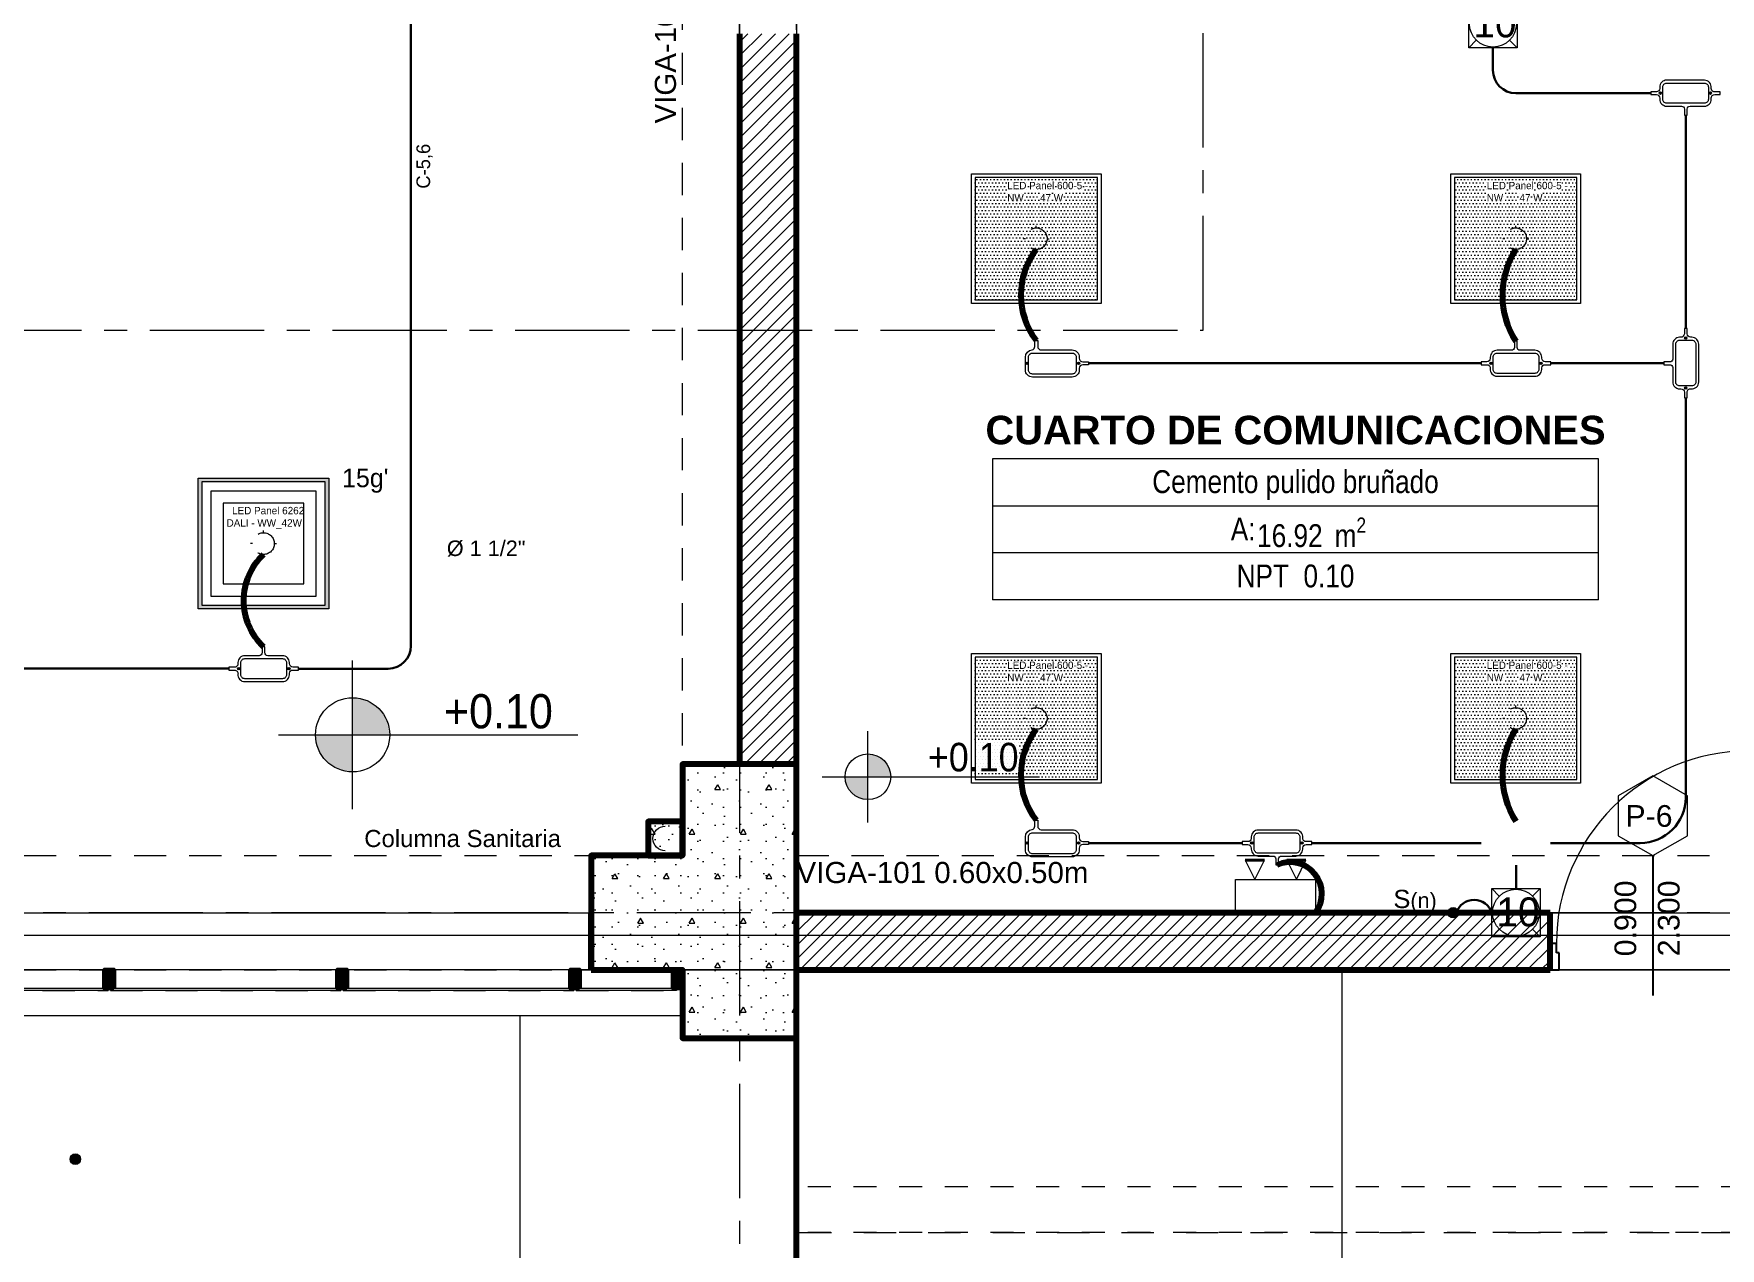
# Model space of a CAD drawing. Header units: inches. Extents: x -38 to 5698, y -33 to 92.
# Drawn here: x 41.23 to 48.62, y 5.98 to 11.3 of the extents above; entities that cross this region are included whole.
import ezdxf
from ezdxf.lldxf.tags import DXFTag

# ---------------------------------------------------------------- set-up
doc = ezdxf.new("R2010")
doc.units = ezdxf.units.IN
doc.header["$MEASUREMENT"] = 0
doc.set_wipeout_variables(frame=1)
doc.header["$PDMODE"] = 1
for name, pattern in [('CONTINUA', [0]), ('DASHED', [0.75, 0.5, -0.25]), ('Hidden Line', [0.195611, 0.141111, -0.0545]), ('HIDDEN2', [0.1875, 0.125, -0.0625]), ('Línea Oculta', [0.195611, 0.141111, -0.0545]), ('Punto & Raya', [0.65, 0.5, -0.075, 0, -0.075]), ('Rayas', [0.282222, 0.141111, -0.141111]), ('super', [0.125, 0.075, -0.05]), ('Wipeout_Contour', [1, 0, -1])]:
    doc.linetypes.add(name, pattern=pattern)
for name, color, linetype, lineweight in [('00 IE CKTO ILUMINACION', 3, 'Continuous', 50), ('00 IE CKTO TOMAS', 111, 'Rayas', 18), ('00_IE_Luminarias', 6, 'Continuous', 30), ('ALUMBRADO_CONDUIT', 30, 'CONDUIT1', 30), ('ALUMBRADO_PVC', 6, 'PVC1', 30), ('Bancas', 1, 'Continuous', 13), ('Cable Alumbrado', 150, 'Continuous', 30), ('CABLEADO EXT.', 3, 'PVCSUBT', 30), ('Luminaria', 9, 'Continuous', 9), ('Luminarias', 5, 'Continuous', 20), ('pulsador', 4, 'Continuous', 40), ('Simb_Alumbrado', 140, 'CONTINUA', 30)]:
    doc.layers.add(name, color=color, linetype=linetype, lineweight=lineweight)
for name, color, linetype in [('02 _ ARQ _ ALB _ Cotas Ejes', 7, 'Continuous'), ('02 _ ARQ _ ALB _ Ejes Generales', 7, 'Continuous'), ('02 _ ARQ _ ZON _ Espacio.3D', 7, 'Continuous'), ('08 _ STR _ EXT _ 06 Columnas', 7, 'Continuous'), ('08 _ STR _ EXT _ 06 Elementos de Fachada', 7, 'Continuous'), ('08 _ STR _ EXT _ 07 Losa Aligerada', 7, 'Continuous'), ('08 _ STR _ EXT _ 08 Placas Inclinadas', 7, 'Continuous'), ('08 _ STR _ EXT _ 09 Vigas', 7, 'Continuous'), ('08 _ STR _ EXT _ 10 Vereda Exterior', 7, 'Continuous'), ('1TEXT', 8, 'Continuous'), ('ESQUEMAS', 7, 'Continuous'), ('Estructura - 04 MURO', 7, 'Continuous'), ('Estructura - Carga', 7, 'Continuous'), ('Marcador - Secciones', 251, 'Continuous'), ('MEP - HVAC', 7, 'Continuous'), ('Notas - Etiquetas', 251, 'Continuous')]:
    doc.layers.add(name, color=color, linetype=linetype)
doc.styles.add('Annotative', font='arial.ttf')
doc.styles.add('Arial', font='arial.ttf')
doc.styles.add('Estilo_Generado_4', font='swisse.ttf')
doc.styles.add('Estilo_Generado_8', font='arialbd.ttf')
doc.styles.add('Estilo_Generado_9', font='ARIALN.TTF')
doc.styles.add('{18b73a54-fa43-428c-adcb-c1c7bbdf2c84}', font='Simplex.shx')
tags = doc.linetypes.add('CONDUIT', pattern='A,1.5,-0.210535,["con",{18b73a54-fa43-428c-adcb-c1c7bbdf2c84},S=0.2,R=0,X=0,Y=-0.065594],-0.702384', length=2.412919).pattern_tags.tags
tags[6] = DXFTag(74, 10)
tags = doc.linetypes.add('CONDUIT1', pattern='A,1,-0.19772,["con",{18b73a54-fa43-428c-adcb-c1c7bbdf2c84},S=0.2,R=0,X=0,Y=-0.065594],-0.593642', length=1.791362).pattern_tags.tags
tags[6] = DXFTag(74, 10)
tags = doc.linetypes.add('PVC1', pattern='A,1,-0.19772,["PVC",{18b73a54-fa43-428c-adcb-c1c7bbdf2c84},S=0.13,R=0,X=0,Y=-0.061851],-0.507647', length=1.705367).pattern_tags.tags
tags[6] = DXFTag(74, 10)
tags = doc.linetypes.add('PVCSUBT', pattern='A,0.6,-0.3,0.6,-0.075691,["PVC",Standard,S=0.2,R=0,X=0,Y=-0.093724],-0.621005', length=2.196696).pattern_tags.tags
tags[10] = DXFTag(74, 10)
doc.dimstyles.new('Estilo_Generado__1', dxfattribs={"dimtxt": 0.125, "dimasz": 0.095, "dimexe": 0.18, "dimexo": 0.3, "dimgap": 0, "dimtad": 0, "dimtih": 1, "dimtoh": 1, "dimzin": 0, "dimdsep": 46, "dimtxsty": 'Estilo_Generado_4', "dimblk": 'ARROWHEAD_6', "dimblk1": 'ARROWHEAD_6', "dimblk2": 'ARROWHEAD_6', "dimcen": 0.09, "dimse1": 1, "dimse2": 1, "dimclrd": 144, "dimclre": 144, "dimclrt": 7, "dimadec": 0, "dimazin": 0, "dimtfac": 1, "dimtdec": 4, "dimtmove": 0, "dimatfit": 3, "dimfxl": 1, "dimtolj": 1, "dimtzin": 0, "dimarcsym": 0})
pattern_1 = [(45, (0, 0), (-0.03005204, 0.03005204), [])]

# ---------------------------------------------------------------- blocks, each defined once
blk = doc.blocks.new('ARROWHEAD_6')
at = {"color": 0, "linetype": 'Continuous', "lineweight": 0}
for p, q in [((0, 0), (-1, 0)), ((-0.5, -0.5), (0.5, 0.5))]:
    blk.add_line(p, q, dxfattribs=at)
blk = doc.blocks.new('*D15')
at = {"layer": '02 _ ARQ _ ALB _ Cotas Ejes', "color": 144, "linetype": 'Continuous', "lineweight": -2, "transparency": 16777216}
for p, q in [((37.415, 2.4306), (40.5886, 2.4306)), ((44.225, 2.4306), (40.976, 2.4306))]:
    blk.add_line(p, q, dxfattribs=at)
at = {"layer": 'Defpoints', "color": 0, "linetype": 'Continuous', "lineweight": 40, "transparency": 16777216}
for p in [(37.32, 7.45), (44.32, 2.7459), (44.32, 2.4306)]:
    blk.add_point(p, dxfattribs=at)
at = {"layer": '02 _ ARQ _ ALB _ Cotas Ejes', "color": 144, "linetype": 'Continuous', "lineweight": -2, "transparency": 16777216, "xscale": 0.095, "yscale": 0.095, "zscale": 0.095, "rotation": 180}
blk.add_blockref('ARROWHEAD_6', (37.32, 2.4306), dxfattribs=at)
at = {"layer": '02 _ ARQ _ ALB _ Cotas Ejes', "color": 144, "linetype": 'Continuous', "lineweight": -2, "transparency": 16777216, "xscale": 0.095, "yscale": 0.095, "zscale": 0.095}
blk.add_blockref('ARROWHEAD_6', (44.32, 2.4306), dxfattribs=at)
at = {"layer": '02 _ ARQ _ ALB _ Cotas Ejes', "color": 7, "linetype": 'Continuous', "lineweight": 13, "transparency": 16777216, "insert": (40.7823, 2.4306), "char_height": 0.125, "attachment_point": 5, "style": 'Estilo_Generado_4'}
blk.add_mtext('\\A1;7.00', dxfattribs=at)
blk = doc.blocks.new('*D16')
at = {"layer": '02 _ ARQ _ ALB _ Cotas Ejes', "color": 144, "linetype": 'Continuous', "lineweight": -2, "transparency": 16777216}
for p, q in [((44.415, 2.4306), (47.5886, 2.4306)), ((51.225, 2.4306), (47.976, 2.4306))]:
    blk.add_line(p, q, dxfattribs=at)
at = {"layer": 'Defpoints', "color": 0, "linetype": 'Continuous', "lineweight": 40, "transparency": 16777216}
for p in [(51.32, 7.45), (44.32, 2.7459), (51.32, 2.4306)]:
    blk.add_point(p, dxfattribs=at)
at = {"layer": '02 _ ARQ _ ALB _ Cotas Ejes', "color": 144, "linetype": 'Continuous', "lineweight": -2, "transparency": 16777216, "xscale": 0.095, "yscale": 0.095, "zscale": 0.095, "rotation": 180}
blk.add_blockref('ARROWHEAD_6', (44.32, 2.4306), dxfattribs=at)
at = {"layer": '02 _ ARQ _ ALB _ Cotas Ejes', "color": 144, "linetype": 'Continuous', "lineweight": -2, "transparency": 16777216, "xscale": 0.095, "yscale": 0.095, "zscale": 0.095}
blk.add_blockref('ARROWHEAD_6', (51.32, 2.4306), dxfattribs=at)
at = {"layer": '02 _ ARQ _ ALB _ Cotas Ejes', "color": 7, "linetype": 'Continuous', "lineweight": 13, "transparency": 16777216, "insert": (47.7823, 2.4306), "char_height": 0.125, "attachment_point": 5, "style": 'Estilo_Generado_4'}
blk.add_mtext('\\A1;7.00', dxfattribs=at)
blk = doc.blocks.new('*U270')
at = {"layer": 'Luminarias', "linetype": 'DASHED', "lineweight": 0, "ltscale": 0.05}
blk.add_lwpolyline([(0, -0.0045), (0, 0.0045)], dxfattribs=at)
blk = doc.blocks.new('*U271')
at = {"color": 0, "linetype": 'ByBlock', "lineweight": -2, "transparency": 16777216}
for p, rotation in [((-0.05, 0), 90), ((0, -0.05), 180), ((0.05, 0), 269.9999999999999)]:
    blk.add_blockref('*U270', p, dxfattribs=dict(at, rotation=rotation))
blk.add_blockref('*U270', (0, 0.05), dxfattribs=at)
blk = doc.blocks.new('PANEL LED 50W')
at = {"layer": 'Luminarias'}
h = blk.add_hatch(dxfattribs=at)
h.set_pattern_fill('DOTS', color=4, scale=0.009097)
h.set_pattern_definition([(0, (0, -2e-14), (0.0072206, 0.01444116), [0, -0.01444116])])
h.paths.add_polyline_path([(-0.2574, -0.2574), (0.2574, -0.2574), (0.2574, 0.2574), (-0.2574, 0.2574)])
h.paths.add_polyline_path([(-0.1296, 0.0974), (0.1849, 0.0974), (0.1849, 0.2469), (-0.1296, 0.2469)], flags=24)
at = {"layer": 'Luminarias', "color": 4, "lineweight": 0}
for points in [[(-0.2729, 0.2729), (0.2729, 0.2729), (0.2729, -0.2729), (-0.2729, -0.2729)], [(-0.2574, -0.2574), (0.2574, -0.2574), (0.2574, 0.2574), (-0.2574, 0.2574)]]:
    blk.add_lwpolyline(points, close=True, dxfattribs=at)
at = {"layer": 'Luminarias', "color": 4, "linetype": 'DASHED', "lineweight": 0, "ltscale": 0.01}
blk.add_circle((0, 0), 0.0455, dxfattribs=at)
at = {"color": 4}
blk.add_blockref('*U271', (0, 0), dxfattribs=at)
at = {"layer": 'Luminarias', "color": 4, "insert": (-0.1218, 0.2392), "char_height": 0.030929, "width": 0.382855, "attachment_point": 1}
blk.add_mtext('{\\Ftxt|c0;LED Panel 600-5 - NW      47 W}', dxfattribs=at)
blk = doc.blocks.new('*U268')
at = {"layer": 'Luminarias', "linetype": 'DASHED', "lineweight": 0, "ltscale": 0.05}
blk.add_lwpolyline([(0, -0.005), (0, 0.005)], dxfattribs=at)
blk = doc.blocks.new('*U269')
at = {"color": 0, "linetype": 'ByBlock', "lineweight": -2, "transparency": 16777216}
for p, rotation in [((-0.055, 0), 90), ((0.055, 0), 270), ((0, -0.055), 180)]:
    blk.add_blockref('*U268', p, dxfattribs=dict(at, rotation=rotation))
blk.add_blockref('*U268', (0, 0.055), dxfattribs=at)
blk = doc.blocks.new('PANEL CUADRAD 60X60 AD')
at = {"layer": 'Luminarias'}
h = blk.add_hatch(dxfattribs=at)
h.set_pattern_fill('DOTS', color=6, scale=0.0015)
h.set_pattern_definition([(0, (-2127.458864, -786.8599919), (0.001190625, 0.00238125), [0, -0.00238125])])
h.paths.add_polyline_path([(-0.3, 0.3), (-0.3, -0.3), (0.3, -0.3), (0.3, 0.3)])
h.paths.add_polyline_path([(0.283, 0.283), (0.283, -0.283), (-0.283, -0.283), (-0.283, 0.283)], flags=16)
h.paths.add_polyline_path([(0.2415, 0.2415), (0.2415, -0.2415), (-0.2415, -0.2415), (-0.2415, 0.2415)], flags=0)
h.paths.add_polyline_path([(0.1851, 0.1851), (0.1851, -0.1851), (-0.1851, -0.1851), (-0.1851, 0.1851)], flags=0)
h.paths.add_polyline_path([(0.05, 0, -1), (-0.05, 0, -1)], flags=0)
h.paths.add_polyline_path([(-0.1815, 0.0591), (0.2115, 0.0591), (0.2115, 0.1859), (-0.1815, 0.1859)], flags=8)
at = {"layer": 'Luminarias', "color": 6, "lineweight": 0}
for points in [[(-0.3, 0.3), (0.3, 0.3), (0.3, -0.3), (-0.3, -0.3)], [(-0.283, -0.283), (0.283, -0.283), (0.283, 0.283), (-0.283, 0.283)], [(-0.2415, -0.2415), (0.2415, -0.2415), (0.2415, 0.2415), (-0.2415, 0.2415)], [(-0.1851, -0.1851), (0.1851, -0.1851), (0.1851, 0.1851), (-0.1851, 0.1851)]]:
    blk.add_lwpolyline(points, close=True, dxfattribs=at)
at = {"layer": 'Luminarias', "color": 6}
blk.add_lwpolyline([(-0.3, 0.3), (0.3, 0.3), (0.3, -0.3), (-0.3, -0.3)], close=True, dxfattribs=at)
at = {"layer": 'Luminarias', "color": 6, "linetype": 'DASHED', "lineweight": 0, "ltscale": 0.01}
blk.add_circle((0, 0), 0.05, dxfattribs=at)
at = {"color": 6}
blk.add_blockref('*U269', (0, 0), dxfattribs=at)
at = {"layer": 'Luminarias', "color": 6, "insert": (-0.1693, 0.1686), "char_height": 0.034, "width": 0.456812, "attachment_point": 1}
blk.add_mtext('  LED Panel 6262 DALI - WW_42W {\\Ftxt|c0;\\C4;\\P} ', dxfattribs=at)
blk = doc.blocks.new('oval t')
at = {"layer": 'Simb_Alumbrado', "lineweight": 13}
blk.add_lwpolyline([(0.0141, 0.0102, -0.414214), (0.0041, 0.0202), (0.0041, 0.0416), (-0.0056, 0.0416), (-0.0056, 0.0202, -0.414214), (-0.0156, 0.0102), (-0.0659, 0.0102, 0.414214), (-0.0899, -0.0138), (-0.0899, -0.0183, -0.414214), (-0.1019, -0.0303), (-0.1213, -0.0303), (-0.1213, -0.04), (-0.1016, -0.04, -0.451917), (-0.0897, -0.0535, 0.451917), (-0.0659, -0.0805), (0.0659, -0.0805, 0.414214), (0.0899, -0.0566), (0.0899, -0.0512, -0.398753), (0.1019, -0.0401), (0.1213, -0.0401), (0.1213, -0.0304), (0.1019, -0.0304, -0.368669), (0.0899, -0.0176), (0.0899, -0.0138, 0.414214), (0.0659, 0.0102), (0.0141, 0.0102)], format="xyb", dxfattribs=at)
blk.add_lwpolyline([(-0.0659, 0), (0.0659, 0, -0.414214), (0.0797, -0.0138), (0.0797, -0.0566, -0.414214), (0.0659, -0.0703), (-0.0659, -0.0703, -0.414214), (-0.0797, -0.0566), (-0.0797, -0.0138, -0.414214)], format="xyb", close=True, dxfattribs=at)
for points in [[(-0.0911, -0.0352), (-0.0828, -0.0352)], [(-0.0869, -0.031), (-0.0869, -0.0394)], [(0.0837, -0.0352), (0.0921, -0.0352)], [(0.0879, -0.031), (0.0879, -0.0394)]]:
    blk.add_lwpolyline(points, dxfattribs=at)
for centre in [(-0.0869, -0.0352), (0.0879, -0.0352)]:
    blk.add_circle(centre, 0.00419, dxfattribs=at)
blk = doc.blocks.new('CAJA OVAL TIPO L')
at = {"layer": 'Simb_Alumbrado', "lineweight": 13}
blk.add_lwpolyline([(-0.0491, -0.079), (-0.0491, -0.0343, -0.380413), (-0.0258, -0.0088), (-0.0258, -0.0088, 0.341426), (-0.0164, 0.0033), (-0.0164, 0.0236), (-0.0063, 0.0236), (-0.0063, 0.0033, 0.414214), (0.0063, -0.0092), (0.1138, -0.0092, -0.414214), (0.1388, -0.0343), (0.1388, -0.0382, 0.414214), (0.1513, -0.0508), (0.1716, -0.0508), (0.1716, -0.0609), (0.1513, -0.0609, 0.414214), (0.1388, -0.0734), (0.1388, -0.079, -0.414214), (0.1138, -0.104), (-0.0241, -0.104, -0.414214), (-0.0491, -0.079, 0.414214)], format="xyb", dxfattribs=at)
for points in [[(-0.0483, -0.0558), (-0.0395, -0.0558)], [(-0.0439, -0.0514), (-0.0439, -0.0602)], [(0.1323, -0.0558), (0.1411, -0.0558)], [(0.1367, -0.0514), (0.1367, -0.0602)]]:
    blk.add_lwpolyline(points, dxfattribs=at)
blk.add_lwpolyline([(-0.0241, -0.0199), (0.1138, -0.0199, -0.414214), (0.1282, -0.0343), (0.1282, -0.079, -0.414214), (0.1138, -0.0934), (-0.0241, -0.0934, -0.414214), (-0.0384, -0.079), (-0.0384, -0.0343, -0.414214)], format="xyb", close=True, dxfattribs=at)
for centre in [(-0.0439, -0.0558), (0.1367, -0.0558)]:
    blk.add_circle(centre, 0.00438, dxfattribs=at)
blk = doc.blocks.new('100x100x80 adosado')
at = {"layer": 'Simb_Alumbrado', "lineweight": 13}
blk.add_lwpolyline([(-0.0768, 0.0788), (0.0194, 0.0788), (0.0194, -0.0174), (-0.0768, -0.0174)], close=True, dxfattribs=at)
at = {"layer": 'Simb_Alumbrado', "lineweight": 9}
for points in [[(-0.0768, 0.0788), (-0.0618, 0.0638)], [(0.0043, 0.0638), (0.0194, 0.0788)], [(-0.0768, -0.0174), (-0.0618, -0.0023)], [(0.0043, -0.0023), (0.0194, -0.0174)]]:
    blk.add_lwpolyline(points, dxfattribs=at)
blk.add_circle((-0.0287, 0.0307), 0.0467, dxfattribs=at)
at = {"layer": 'Simb_Alumbrado', "lineweight": 9, "insert": (-0.0677, 0.0612), "char_height": 0.05773, "attachment_point": 1}
blk.add_mtext_dynamic_manual_height_columns('10', width=0.119989, gutter_width=12.5, heights=[0], dxfattribs=at)
blk = doc.blocks.new('ii3t')
at = {"layer": 'Simb_Alumbrado', "lineweight": 5}
h = blk.add_hatch(color=3, dxfattribs=at)
edge = h.paths.add_edge_path()
edge.add_arc((0, 0), 0.0164, 0, 360)
blk.add_circle((0, 0), 0.0164, dxfattribs=at)
blk = doc.blocks.new('luz de emergencia')
at = {"color": 5, "lineweight": 40}
for p, q in [((164.1493, 48.9365, -0.0001), (164.2333, 48.9365, -0.0001)), ((164.3313, 48.9365, -0.0001), (164.4153, 48.9365, -0.0001))]:
    blk.add_line(p, q, dxfattribs=at)
at = {"layer": '00_IE_Luminarias', "color": 5, "linetype": 'Continuous', "lineweight": 13}
for p, q in [((164.1913, 49.0205, -0.0001), (164.1493, 48.9365, -0.0001)), ((164.2333, 48.9365, -0.0001), (164.1913, 49.0205, -0.0001)), ((164.3733, 49.0205, -0.0001), (164.3313, 48.9365, -0.0001)), ((164.4153, 48.9365, -0.0001), (164.3733, 49.0205, -0.0001))]:
    blk.add_line(p, q, dxfattribs=at)
at = {"layer": '00_IE_Luminarias', "color": 5, "linetype": 'Continuous', "lineweight": 13, "elevation": -0.0001}
blk.add_lwpolyline([(164.4573, 49.0205), (164.1073, 49.0205), (164.1073, 49.1666), (164.4573, 49.1665)], close=True, dxfattribs=at)

msp = doc.modelspace()

# ---------------------------------------------------------------- hatches: boundary and pattern name
at = {"linetype": 'Continuous', "lineweight": 13, "true_color": 0x636466}
for points in [[(42.6257, 8.2293), (42.7882, 8.2293), (42.7758, 8.2914), (42.7406, 8.3442), (42.6879, 8.3794), (42.6257, 8.3918)], [(42.6257, 8.2293), (42.4632, 8.2293), (42.4755, 8.1671), (42.5108, 8.1144), (42.5635, 8.0791), (42.6257, 8.0668)], [(44.8826, 8.0455), (44.9826, 8.0455), (44.975, 8.0838), (44.9533, 8.1162), (44.9209, 8.1379), (44.8826, 8.1455)], [(44.8826, 8.0455), (44.7826, 8.0455), (44.7902, 8.0072), (44.8119, 7.9748), (44.8443, 7.9531), (44.8826, 7.9455)]]:
    msp.add_hatch(color=251, dxfattribs=at).paths.add_polyline_path(points)
at = {"layer": '08 _ STR _ EXT _ 10 Vereda Exterior', "linetype": 'Continuous', "lineweight": 13}
h = msp.add_hatch(dxfattribs=at)
h.set_pattern_fill('RETÍCULA_100X100_0002', color=251, style=0, pattern_type=2)
h.set_pattern_definition([(360, (3.7574, 18.3027), (0, 2.53199), []), (90, (3.7574, 18.3027), (-3.6, 0), [])])
h.paths.add_polyline_path([(2.17, 3.6213), (4.2913, 1.5), (9.32, 1.5), (9.32, 6.5), (40.52, 6.5), (40.52, 1.5), (52.92, 1.5), (52.92, 19.0859), (51.57, 19.0859), (51.57, 7.2), (9.07, 7.2), (9.07, 7.85), (6.5201, 7.85, -0.414214), (6.2701, 8.1), (6.2701, 8.85, -0.414213), (6.5201, 9.1), (9.07, 9.1), (9.07, 12), (6.5201, 12, -0.414214), (6.2701, 12.25), (6.2701, 13, -0.414213), (6.5201, 13.25), (9.07, 13.25), (9.07, 16.15), (6.5201, 16.15, -0.414214), (6.2701, 16.4), (6.2701, 17.15, -0.414213), (6.5201, 17.4), (8.77, 17.4), (8.7706, 21.0499), (2.17, 21.0499)])
at = {"layer": 'Estructura - Carga', "linetype": 'Continuous', "lineweight": 13}
h = msp.add_hatch(dxfattribs=at)
h.set_pattern_fill('HORMIGÓN_ARMADO_0002', color=251, style=0, pattern_type=2)
h.set_pattern_definition([(0, (0, 0), (0, 0.3117692), [0.03, -0.15]), (0, (0.09, 0.1559), (0, 0.3117692), [0.03, -0.15]), (60, (0, 0), (-0.27, 0.1558846), [0.03, -0.15]), (60, (0.18, 0), (-0.27, 0.1558846), [0.03, -0.15]), (120, (0.03, 0), (0.27, 0.1558846), [0.03, -0.15]), (120, (0.21, 0), (0.27, 0.1558846), [0.03, -0.15]), (0, (0, 0.03), (0, 0.06), [0, -0.06, 0, -0.09]), (45, (0.03, 0.03), (-0.04242641, 0.04242641), [0, -0.045, 0, -0.075])])
h.paths.add_polyline_path([(43.92, 7.7), (44.07, 7.7), (44.07, 7.85), (43.92, 7.85)])

# ---------------------------------------------------------------- linework, layer by layer
at = {"color": 251, "linetype": 'Continuous', "lineweight": 13, "true_color": 0x636466}
for p, q in [((42.6257, 7.9043), (42.6257, 8.5543)), ((42.3007, 8.2293), (43.612, 8.2293)), ((44.8826, 7.8455), (44.8826, 8.2455)), ((44.6826, 8.0455), (45.6337, 8.0455))]:
    msp.add_line(p, q, dxfattribs=at)
for centre, radius in [((42.6257, 8.2293), 0.1625), ((44.8826, 8.0455), 0.1)]:
    msp.add_circle(centre, radius, dxfattribs=at)
at = {"layer": '02 _ ARQ _ ZON _ Espacio.3D', "color": 252, "linetype": 'Continuous', "lineweight": 13}
for p, q in [((48.0816, 9.4382), (45.429, 9.4382)), ((45.429, 9.4382), (45.429, 8.8206)), ((48.0816, 8.8206), (48.0816, 9.4382)), ((45.429, 9.2323), (48.0816, 9.2323)), ((48.0816, 9.0265), (45.429, 9.0265)), ((48.0816, 8.8206), (45.429, 8.8206))]:
    msp.add_line(p, q, dxfattribs=at)
at = {"layer": '02 _ ARQ _ ZON _ Espacio.3D', "color": 254, "linetype": 'Continuous', "lineweight": 0, "flags": 128}
msp.add_lwpolyline([(37.77, 7.45), (43.67, 7.45), (43.67, 7.7), (44.07, 7.7), (44.07, 8.1), (44.32, 8.1), (44.32, 16.1), (44.07, 16.1), (44.07, 16.9), (43.47, 16.9), (43.47, 17.4), (44.57, 17.4), (44.57, 16.25), (45.7699, 16.25), (45.7699, 15.5372), (47.42, 15.5372), (47.42, 15.1937), (48.32, 15.1937), (48.32, 15.5372), (48.32, 17.1), (47.82, 17.1), (47.82, 19.05)], dxfattribs=at)
at = {"layer": '02 _ ARQ _ ZON _ Espacio.3D', "color": 9, "linetype": 'Continuous', "lineweight": 5, "flags": 128}
msp.add_lwpolyline([(44.57, 7.45), (48.77, 7.45), (48.77, 11.45), (44.57, 11.45)], close=True, dxfattribs=at)
at = {"layer": '08 _ STR _ EXT _ 07 Losa Aligerada', "color": 254, "linetype": 'Rayas', "lineweight": 18, "flags": 128}
msp.add_lwpolyline([(8.17, 27.9392), (7.67, 27.9392), (7.67, 5.8), (25.2353, 5.8), (25.2353, 7.2), (30.4315, 7.2), (30.4315, 6.0005), (37.07, 6.0005), (37.07, 3.3753), (44.57, 3.3753), (44.57, 6.05), (52.32, 6.05), (52.32, 14.9999), (51.57, 14.9999), (51.57, 18.1001), (51.57, 18.1001), (51.57, 20.35), (46.67, 20.35), (46.67, 22.35), (46.67, 22.6), (46.67, 24.5), (46.67, 24.75), (46.67, 26.75), (51.57, 26.75), (51.57, 29.7), (51.57, 29.7), (51.57, 35.2005), (52.52, 35.2005), (52.52, 41.1), (38.9553, 41.1), (38.9553, 40.8001), (34.0478, 40.8001), (34.0478, 40.5001), (23.37, 40.5001), (23.37, 43.8736), (16.2699, 43.8736), (16.2699, 39.9), (11.1201, 39.9), (11.1201, 40.95), (8.02, 40.95), (8.02, 37.7), (9.07, 37.7), (9.07, 33.9), (8.17, 33.9)], close=True, dxfattribs=at)
at = {"layer": '08 _ STR _ EXT _ 07 Losa Aligerada', "color": 254, "linetype": 'Continuous', "lineweight": 18, "flags": 128}
msp.add_lwpolyline([(9.07, 7.2), (51.57, 7.2), (51.57, 39.9), (9.07, 39.9)], dxfattribs=at)
at = {"layer": '08 _ STR _ EXT _ 08 Placas Inclinadas', "color": 7, "linetype": 'Continuous', "lineweight": 80, "flags": 128}
msp.add_lwpolyline([(44.57, 3.3995), (44.57, 6.9)], dxfattribs=at)
at = {"layer": '08 _ STR _ EXT _ 09 Vigas', "color": 251, "linetype": 'Hidden Line', "lineweight": 13}
for p, q in [((44.07, 7.7), (44.07, 16.9)), ((37.57, 7.7), (44.07, 7.7)), ((44.57, 7.7), (51.07, 7.7))]:
    msp.add_line(p, q, dxfattribs=at)
at = {"layer": '08 _ STR _ EXT _ 09 Vigas', "color": 251, "linetype": 'super', "lineweight": 13}
for p, q in [((52.12, 6.25), (44.57, 6.25)), ((44.57, 6.25), (44.57, 6.05)), ((52.32, 6.05), (44.57, 6.05))]:
    msp.add_line(p, q, dxfattribs=at)
at = {"layer": '08 _ STR _ EXT _ 10 Vereda Exterior', "color": 7, "linetype": 'Continuous', "lineweight": 18, "flags": 128}
msp.add_lwpolyline([(40.52, 1.5), (52.92, 1.5), (52.92, 19.0859), (51.57, 19.0859), (51.57, 7.2), (9.07, 7.2)], dxfattribs=at)
at = {"layer": 'ALUMBRADO_CONDUIT', "color": 30, "lineweight": 30, "ltscale": 0.4, "true_color": 0xf26722}
for p, q in [((42.8813, 11.6011), (42.8813, 8.6189)), ((47.62, 11.2383), (47.62, 11.1397)), ((47.72, 11.0397), (48.3114, 11.0397)), ((48.4645, 10.9434), (48.4645, 10.0096)), ((47.5687, 9.8565), (45.8493, 9.8565)), ((48.3682, 9.8565), (47.8729, 9.8565)), ((48.4645, 9.7053), (48.4645, 7.9553)), ((38.2184, 8.5189), (42.0842, 8.519)), ((42.3884, 8.5189), (42.7813, 8.5189)), ((46.5222, 7.7553), (45.8493, 7.7553)), ((47.5686, 7.7553), (46.8265, 7.7553)), ((48.2645, 7.7553), (47.8728, 7.7553)), ((47.7217, 7.659), (47.7217, 7.5558))]:
    msp.add_line(p, q, dxfattribs=at)
for centre, radius, start, end in [((47.72, 11.1397), 0.1, 180, 270), ((42.7813, 8.6189), 0.1, 270, 0), ((48.2645, 7.9553), 0.2, 270, 0)]:
    msp.add_arc(centre, radius, start, end, dxfattribs=at)
at = {"layer": 'CABLEADO EXT.', "color": 3, "lineweight": 80}
for centre, radius, start, end in [((45.88, 10.1554), 0.3277, 142.53187, 217.46813), ((48.036, 10.1538), 0.3747, 147.55479, 212.44521), ((42.4245, 8.8171), 0.2767, 133.15072, 226.84928), ((45.88, 8.0543), 0.3277, 142.53187, 217.46813), ((48.036, 8.0526), 0.3747, 147.55479, 212.44521)]:
    msp.add_arc(centre, radius, start, end, dxfattribs=at)
at = {"layer": 'Estructura - 04 MURO', "color": 152, "linetype": 'Continuous', "lineweight": 25}
msp.add_line((48.32, 7.7), (48.32, 7.0875), dxfattribs=at)
at = {"layer": 'Estructura - 04 MURO', "color": 165, "linetype": 'Continuous', "lineweight": 15}
for p, q in [((14.0199, 7.45), (43.67, 7.45)), ((14.0199, 7.2), (43.67, 7.2))]:
    msp.add_line(p, q, dxfattribs=at)
at = {"layer": 'Estructura - 04 MURO', "color": 7, "linetype": 'Continuous', "lineweight": 80}
msp.add_line((43.67, 7.2), (43.67, 7.45), dxfattribs=at)
at = {"layer": 'Estructura - 04 MURO', "color": 165, "linetype": 'Continuous', "lineweight": 25}
msp.add_line((47.91, 7.2), (47.91, 7.275), dxfattribs=at)
at = {"layer": 'Estructura - 04 MURO', "color": 251, "linetype": 'Continuous', "lineweight": 13, "flags": 128}
msp.add_lwpolyline([(48.32, 8.05), (48.1684, 7.9625), (48.1684, 7.7875), (48.32, 7.7), (48.4715, 7.7875), (48.4715, 7.9625)], close=True, dxfattribs=at)
at = {"layer": 'Estructura - Carga', "color": 7, "linetype": 'Continuous', "lineweight": 80, "flags": 128}
msp.add_lwpolyline([(43.92, 7.7), (44.07, 7.7), (44.07, 7.85), (43.92, 7.85)], close=True, dxfattribs=at)
at = {"layer": 'Marcador - Secciones', "color": 251, "linetype": 'Punto & Raya', "lineweight": 13}
msp.add_line((46.3506, 10.0018), (46.3506, 17.4928), dxfattribs=at)
at = {"layer": 'MEP - HVAC', "color": 7, "linetype": 'Continuous', "lineweight": 13, "flags": 128}
msp.add_lwpolyline([(43.995, 7.721, -1), (43.995, 7.829, -1)], format="xyb", dxfattribs=at)

# ---------------------------------------------------------------- block references
at = {"layer": 'ALUMBRADO_CONDUIT', "linetype": 'PVC1', "lineweight": 35, "xscale": 2.199856799627834, "yscale": 2.199856799627834, "zscale": 2.199856799627834}
msp.add_blockref('100x100x80 adosado', (47.6832, 11.2765), dxfattribs=at)
at = {"layer": 'ALUMBRADO_CONDUIT', "xscale": 1.041283452965173, "yscale": 1.041283452965173, "zscale": 1.041283452965173}
for p in [(45.6199, 10.4022), (47.7198, 10.4022), (45.6199, 8.301), (47.7198, 8.301)]:
    msp.add_blockref('PANEL LED 50W', p, dxfattribs=at)
at = {"layer": 'ALUMBRADO_CONDUIT', "linetype": 'CONDUIT', "lineweight": 30, "xscale": 1.253906979044094, "yscale": 1.253906979044094, "zscale": 1.253906979044094}
for p in [(45.6341, 9.9265), (45.6341, 7.8253)]:
    msp.add_blockref('CAJA OVAL TIPO L', p, dxfattribs=at)
at = {"layer": 'Bancas', "color": 252, "true_color": 0x939598, "xscale": 1.253906979044094, "yscale": 1.253906979044094, "zscale": 1.253906979044094}
for p, rotation in [((48.4635, 10.9956), 180), ((48.4203, 9.8575), 89.99999999999999), ((46.6743, 7.7112), 180)]:
    msp.add_blockref('oval t', p, dxfattribs=dict(at, rotation=rotation))
for p in [(47.7208, 9.9006), (42.2363, 8.5631)]:
    msp.add_blockref('oval t', p, dxfattribs=at)
at = {"layer": 'Cable Alumbrado', "lineweight": 0, "xscale": 1.404578189384958, "yscale": 1.404578189384958, "zscale": 1.404578189384958}
msp.add_blockref('ii3t', (41.4115, 6.3706), dxfattribs=at)
at = {"layer": 'Luminaria', "xscale": 0.9538673662839494, "yscale": 0.9538673662839494, "zscale": 0.9538673662839494}
msp.add_blockref('PANEL CUADRAD 60X60 AD', (42.2353, 9.0667), dxfattribs=at)

# ---------------------------------------------------------------- texts
at = {"color": 251, "lineweight": 13, "true_color": 0x636466, "attachment_point": 7, "style": 'Estilo_Generado_4'}
for insert, char_height in [((43.0257, 8.2554), 0.15), ((45.1451, 8.0673), 0.125)]:
    msp.add_mtext('\\A1;{\\W0.900000x;\\pql;\\fSwis721 Ex BT|b0|i0|c0|p34;+0.10}', dxfattribs=dict(at, insert=insert, char_height=char_height))
at = {"layer": '00 IE CKTO ILUMINACION', "color": 3, "linetype": 'CONTINUA', "lineweight": 15}
msp.add_text('C-5,6', height=0.06, rotation=90, dxfattribs=at).set_placement((42.9653, 10.6215))
at = {"layer": '00_IE_Luminarias', "color": 6, "linetype": 'HIDDEN2'}
msp.add_text("15g'", height=0.08174, dxfattribs=at).set_placement((42.5797, 9.3137, -7756.3796))
at = {"layer": '02 _ ARQ _ ZON _ Espacio.3D', "color": 252, "lineweight": 25, "attachment_point": 2}
for s, insert, char_height, style in [('\\A1;{\\pqc;\\pt0;\\fArial|b1|i0|c0|p34;CUARTO DE COMUNICACIONES}', (46.7553, 9.6267), 0.125, 'Estilo_Generado_8'), ('\\A1;{\\pqc;\\pt0;\\fArial|b1|i0|c0|p34;}', (48.0816, 9.6552), 0.125, 'Estilo_Generado_8'), ('\\A1;{\\pqc;\\pt0;\\fArial Narrow|b0|i0|c0|p34;}', (46.1247, 9.4176), 0.1, 'Estilo_Generado_9'), ('\\A1;{\\pqc;\\pt0;\\fArial Narrow|b0|i0|c0|p34;Cemento pulido bruñado}', (46.7553, 9.3881), 0.1, 'Estilo_Generado_9'), ('\\A1;{\\pqc;\\pt0;\\fArial Narrow|b0|i0|c0|p34;A: }', (46.5261, 9.1805), 0.1, 'Estilo_Generado_9'), ('\\A1;{\\pqc;\\pt0,0.3;\\fArial Narrow|b0|i0|c0|p34;16.92\\fArial Narrow|b0|i0|c0|p34;\\A1{\\H.66x;\\S^  ;}\\fArial Narrow|b0|i0|c0|p34; m\\fArial Narrow|b0|i0|c0|p34;\\A1{\\H.66x;\\S2^  ;}}', (46.8259, 9.1809), 0.1, 'Estilo_Generado_9'), ('\\A1;{\\pqc;\\pt0;\\fArial Narrow|b0|i0|c0|p34;}', (46.4955, 9.0059), 0.1, 'Estilo_Generado_9'), ('\\A1;{\\pqc;\\pt0;\\fArial Narrow|b0|i0|c0|p34;NPT  0.10}', (46.7553, 8.975), 0.1, 'Estilo_Generado_9')]:
    msp.add_mtext(s, dxfattribs=dict(at, insert=insert, char_height=char_height, style=style))
at = {"layer": '1TEXT', "color": 50, "linetype": 'Continuous', "style": 'Arial'}
msp.add_text('%%C 1 1/2"', height=0.06788, rotation=0, dxfattribs=at).set_placement((43.0384, 9.0124))
at = {"layer": 'Estructura - 04 MURO', "color": 251, "lineweight": 25, "insert": (48.2001, 7.825), "char_height": 0.095, "attachment_point": 7, "style": 'Estilo_Generado_4'}
msp.add_mtext('\\A1;{\\pql;\\pt0;\\fSwis721 Ex BT|b0|i0|c0|p34;P-6\\fSwis721 Ex BT|b0|i0|c0|p34;\\fSwis721 Ex BT|b0|i0|c0|p34;\\fSwis721 Ex BT|b0|i0|c0|p34;}', dxfattribs=at)
at = {"layer": 'Estructura - 04 MURO', "color": 251, "lineweight": 25, "char_height": 0.095, "attachment_point": 7, "rotation": 90, "style": 'Estilo_Generado_4'}
for s, insert in [('\\A1;{\\pql;\\pt0;\\fSwis721 Ex BT|b0|i0|c0|p34;0.900\\fSwis721 Ex BT|b0|i0|c0|p34;\\A1{\\H.66x;\\S^  ;}\\fSwis721 Ex BT|b0|i0|c0|p34;\\fSwis721 Ex BT|b0|i0|c0|p34;}', (48.2751, 7.2591)), ('\\A1;{\\pql;\\pt0;\\fSwis721 Ex BT|b0|i0|c0|p34;2.300\\fSwis721 Ex BT|b0|i0|c0|p34;\\A1{\\H.66x;\\S^  ;}\\fSwis721 Ex BT|b0|i0|c0|p34;\\fSwis721 Ex BT|b0|i0|c0|p34;}', (48.465, 7.2591))]:
    msp.add_mtext(s, dxfattribs=dict(at, insert=insert))
at = {"layer": 'Notas - Etiquetas', "color": 8, "linetype": 'Continuous', "lineweight": 13, "insert": (44.0433, 10.9066), "char_height": 0.0925, "attachment_point": 7, "rotation": 90, "style": 'Estilo_Generado_4'}
msp.add_mtext('\\A1;{\\pql;\\fSwis721 Ex BT|b0|i0|c0|p34;VIGA-102\\fSwis721 Ex BT|b0|i0|c0|p34; \\fSwis721 Ex BT|b0|i0|c0|p34;0.80\\fSwis721 Ex BT|b0|i0|c0|p34;x\\fSwis721 Ex BT|b0|i0|c0|p34;0.50\\fSwis721 Ex BT|b0|i0|c0|p34;m}', dxfattribs=at)
at = {"layer": 'Notas - Etiquetas', "color": 8, "linetype": 'Continuous', "lineweight": 35, "insert": (42.6768, 7.7746), "char_height": 0.075, "attachment_point": 4, "style": 'Estilo_Generado_4'}
msp.add_mtext('\\A1;{\\pql;\\fSwis721 Ex BT|b0|i0|c0|p34;Columna Sanitaria}', dxfattribs=at)
at = {"layer": 'Notas - Etiquetas', "color": 8, "linetype": 'Continuous', "lineweight": 13, "insert": (44.57, 7.6724), "char_height": 0.0925, "attachment_point": 1, "style": 'Estilo_Generado_4'}
msp.add_mtext('\\A1;{\\pql;\\fSwis721 Ex BT|b0|i0|c0|p34;VIGA-101\\fSwis721 Ex BT|b0|i0|c0|p34; \\fSwis721 Ex BT|b0|i0|c0|p34;0.60\\fSwis721 Ex BT|b0|i0|c0|p34;x\\fSwis721 Ex BT|b0|i0|c0|p34;0.50\\fSwis721 Ex BT|b0|i0|c0|p34;m}', dxfattribs=at)

# ---------------------------------------------------------------- next in the draw order: wipeouts: each hides what was drawn before it
at = {"color": 254, "linetype": 'Wipeout_Contour', "lineweight": 0, "ltscale": 165.73159}
msp.add_wipeout([(44.07, 7.2), (37.57, 7.2), (37.57, 7), (44.07, 7)], dxfattribs=at).dxf.layer = '08 _ STR _ EXT _ 06 Elementos de Fachada'
at = {"color": 254, "linetype": 'Wipeout_Contour', "lineweight": 0, "ltscale": 182.067327}
msp.add_wipeout([(44.32, 11.3), (44.32, 8.1), (44.57, 8.1), (44.57, 11.3)], dxfattribs=at).dxf.layer = 'Estructura - 04 MURO'
at = {"color": 254, "linetype": 'Wipeout_Contour', "lineweight": 0, "ltscale": 187.189745}
msp.add_wipeout([(44.57, 7.2), (47.87, 7.2), (47.87, 7.45), (44.57, 7.45)], dxfattribs=at).dxf.layer = 'Estructura - 04 MURO'

# ---------------------------------------------------------------- next in the draw order: hatches: boundary and pattern name
at = {"linetype": 'Continuous', "lineweight": 13, "true_color": 0x636466}
for points in [[(41.5799, 7.12), (41.5799, 7.2), (41.5399, 7.2), (41.5399, 7.12)], [(42.5999, 7.12), (42.5999, 7.2), (42.5599, 7.2), (42.5599, 7.12)], [(43.6199, 7.12), (43.6199, 7.2), (43.5799, 7.2), (43.5799, 7.12)], [(44.07, 7.12), (44.07, 7.2), (44.03, 7.2), (44.03, 7.12)]]:
    msp.add_hatch(color=251, dxfattribs=at).paths.add_polyline_path(points)
at = {"layer": '08 _ STR _ EXT _ 06 Columnas', "linetype": 'Continuous', "lineweight": 9}
h = msp.add_hatch(dxfattribs=at)
h.set_pattern_fill('HORMIGÓN_EN_MASA_0002', style=0, pattern_type=2)
h.set_pattern_definition([(0, (0, 0), (0, 0.3897114), [0.024375, -0.200625]), (0, (0.1125, 0.19486), (0, 0.3897114), [0.024375, -0.200625]), (60, (0, 0), (-0.3375, 0.1948557), [0.024375, -0.200625]), (60, (0.225, 0), (-0.3375, 0.1948557), [0.024375, -0.200625]), (120, (0.02437, 0), (0.3375, 0.1948557), [0.024375, -0.200625]), (120, (0.24938, 0), (0.3375, 0.1948557), [0.024375, -0.200625]), (0, (0, 0.0375), (0, 0.075), [0, -0.075, 0, -0.1125]), (45, (0.0375, 0.0375), (-0.05303301, 0.05303301), [0, -0.05625, 0, -0.09375])])
h.paths.add_polyline_path([(43.67, 7.2), (44.07, 7.2), (44.07, 6.9), (44.57, 6.9), (44.57, 8.1), (44.07, 8.1), (44.07, 7.7), (43.67, 7.7)])
at = {"layer": 'Estructura - 04 MURO', "linetype": 'Continuous', "lineweight": 5}
h = msp.add_hatch(dxfattribs=at)
h.set_pattern_fill('LADRILLO_COMÚN_0002', color=252, style=0, pattern_type=2)
h.set_pattern_definition(pattern_1)
h.paths.add_polyline_path([(44.32, 11.3), (44.32, 8.1), (44.57, 8.1), (44.57, 11.3)])
h = msp.add_hatch(dxfattribs=at)
h.set_pattern_fill('LADRILLO_COMÚN_0002', color=252, style=0, pattern_type=2)
h.set_pattern_definition(pattern_1)
h.paths.add_polyline_path([(44.57, 7.2), (47.87, 7.2), (47.87, 7.45), (44.57, 7.45)])

# ---------------------------------------------------------------- next in the draw order: linework, layer by layer
at = {"color": 251, "linetype": 'Línea Oculta', "lineweight": 13, "flags": 128}
for points in [[(37.57, 7.2), (44.07, 7.2)], [(41.5399, 7.2), (41.5399, 7.12)], [(41.5799, 7.12), (41.5799, 7.2)], [(42.5599, 7.2), (42.5599, 7.12)], [(42.5999, 7.12), (42.5999, 7.2)], [(43.5799, 7.2), (43.5799, 7.12)], [(43.6199, 7.12), (43.6199, 7.2)], [(44.03, 7.2), (44.03, 7.12)], [(44.07, 7.12), (44.07, 7.2)], [(37.57, 7.12), (44.07, 7.12)], [(40.5449, 7.11), (41.5549, 7.11)], [(41.5549, 7.11), (41.5549, 7.12)], [(41.5649, 7.11), (41.5649, 7.12)], [(41.5649, 7.11), (42.5749, 7.11)], [(42.5749, 7.11), (42.5749, 7.12)], [(42.5849, 7.11), (42.5849, 7.12)], [(42.5849, 7.11), (43.5949, 7.11)], [(43.5949, 7.11), (43.5949, 7.12)], [(43.6049, 7.11), (43.6049, 7.12)], [(43.6049, 7.11), (44.045, 7.11)], [(44.045, 7.11), (44.045, 7.12)]]:
    msp.add_lwpolyline(points, dxfattribs=at)
at = {"color": 7, "linetype": 'Continuous', "lineweight": 60, "flags": 128}
for points in [[(41.5799, 7.12), (41.5399, 7.12), (41.5399, 7.2), (41.5799, 7.2)], [(42.5999, 7.12), (42.5599, 7.12), (42.5599, 7.2), (42.5999, 7.2)], [(43.6199, 7.12), (43.5799, 7.12), (43.5799, 7.2), (43.6199, 7.2)], [(44.07, 7.12), (44.03, 7.12), (44.03, 7.2), (44.07, 7.2)]]:
    msp.add_lwpolyline(points, close=True, dxfattribs=at)
at = {"color": 7, "linetype": 'Continuous', "lineweight": 13, "flags": 128}
for points in [[(40.5449, 7.11), (40.5449, 7.12), (41.5549, 7.12), (41.5549, 7.11)], [(41.5649, 7.11), (41.5649, 7.12), (42.5749, 7.12), (42.5749, 7.11)], [(42.5849, 7.11), (42.5849, 7.12), (43.5949, 7.12), (43.5949, 7.11)], [(43.6049, 7.11), (43.6049, 7.12), (44.045, 7.12), (44.045, 7.11)]]:
    msp.add_lwpolyline(points, close=True, dxfattribs=at)
at = {"layer": '02 _ ARQ _ ALB _ Ejes Generales', "color": 251, "linetype": 'Punto & Raya', "lineweight": 13}
for p, q in [((44.32, 45.9), (44.32, 2.05)), ((55.57, 7.45), (4.8454, 7.45))]:
    msp.add_line(p, q, dxfattribs=at)
at = {"layer": '08 _ STR _ EXT _ 06 Columnas', "color": 7, "linetype": 'Continuous', "lineweight": 80, "flags": 128}
msp.add_lwpolyline([(43.67, 7.2), (44.07, 7.2), (44.07, 6.9), (44.57, 6.9), (44.57, 8.1), (44.07, 8.1), (44.07, 7.7), (43.67, 7.7)], close=True, dxfattribs=at)
at = {"layer": '08 _ STR _ EXT _ 06 Elementos de Fachada', "color": 7, "linetype": 'Continuous', "lineweight": 13, "flags": 128}
for points in [[(44.07, 7.2), (37.57, 7.2)], [(37.57, 7), (44.07, 7)]]:
    msp.add_lwpolyline(points, dxfattribs=at)
at = {"layer": '08 _ STR _ EXT _ 09 Vigas', "color": 251, "linetype": 'Hidden Line', "lineweight": 13}
for p, q in [((44.57, 7.7), (44.57, 16.9)), ((51.57, 7.2), (9.07, 7.2))]:
    msp.add_line(p, q, dxfattribs=at)
at = {"layer": 'ALUMBRADO_PVC', "linetype": 'PVC1', "ltscale": 0.4}
msp.add_arc((47.5374, 7.4247), 0.0815, 18.12499, 161.87506, dxfattribs=at)
at = {"layer": 'CABLEADO EXT.', "color": 3, "lineweight": 80}
msp.add_arc((46.7323, 7.5329), 0.1384, 323.17152, 114.3269, dxfattribs=at)
at = {"layer": 'ESQUEMAS', "color": 7, "linetype": 'Continuous', "lineweight": 13, "flags": 128}
msp.add_lwpolyline([(51.42, 7.35), (9.22, 7.35), (9.22, 8.15), (6.5201, 8.15), (6.5201, 8.9), (9.22, 8.9), (9.22, 12.275), (6.5201, 12.275), (6.5201, 13.025), (9.22, 13.025), (9.22, 16.4), (6.5201, 16.4), (6.5201, 17.15), (9.22, 17.15), (9.22, 30.9531), (8.25, 30.9531), (8.25, 33.82), (9.22, 33.82), (9.22, 39.75), (51.42, 39.75), (51.42, 17.9501), (52.77, 17.9501), (52.77, 15.1499), (51.42, 15.1499)], close=True, dxfattribs=at)
at = {"layer": 'Estructura - 04 MURO', "color": 7, "linetype": 'Continuous', "lineweight": 80}
msp.add_line((47.87, 7.2), (47.87, 7.45), dxfattribs=at)
at = {"layer": 'Estructura - 04 MURO', "color": 165, "linetype": 'Continuous', "lineweight": 25}
for p, q in [((47.898, 7.315), (47.87, 7.315)), ((47.87, 7.315), (47.87, 7.2)), ((47.898, 7.275), (47.898, 7.315)), ((47.91, 7.275), (47.898, 7.275)), ((47.87, 7.2), (47.91, 7.2))]:
    msp.add_line(p, q, dxfattribs=at)
at = {"layer": 'Estructura - 04 MURO', "color": 7, "linetype": 'Continuous', "lineweight": 80, "flags": 128}
for points in [[(44.32, 11.3), (44.32, 8.1)], [(44.57, 8.1), (44.57, 11.3)], [(47.87, 7.45), (44.57, 7.45)], [(44.57, 7.2), (47.87, 7.2)]]:
    msp.add_lwpolyline(points, dxfattribs=at)
at = {"layer": 'Estructura - 04 MURO', "color": 175, "linetype": 'Continuous', "lineweight": 15}
msp.add_arc((48.742, 7.315), 0.844, 90, 180, dxfattribs=at)
at = {"layer": 'Marcador - Secciones', "color": 251, "linetype": 'Punto & Raya', "lineweight": 13}
msp.add_line((4.9384, 10.0018), (46.3506, 10.0018), dxfattribs=at)

# ---------------------------------------------------------------- next in the draw order: block references
at = {"layer": 'ALUMBRADO_CONDUIT', "linetype": 'PVC1', "lineweight": 35, "xscale": 2.199856799627834, "yscale": 2.199856799627834, "zscale": 2.199856799627834}
msp.add_blockref('100x100x80 adosado', (47.7839, 7.3824), dxfattribs=at)
at = {"layer": 'Cable Alumbrado', "lineweight": 0, "xscale": 1.404578189384958, "yscale": 1.404578189384958, "zscale": 1.404578189384958}
msp.add_blockref('ii3t', (47.4459, 7.45), dxfattribs=at)
at = {"layer": 'pulsador', "color": 4, "lineweight": 40, "rotation": 180.0000000000023}
msp.add_blockref('luz de emergencia', (210.9504, 56.6166, 0.0001), dxfattribs=at)

# ---------------------------------------------------------------- next in the draw order: texts
at = {"layer": '00 IE CKTO TOMAS', "insert": (47.184, 7.45), "char_height": 0.08, "width": 0.768045, "attachment_point": 7, "style": 'Annotative'}
msp.add_mtext('S{\\H0.84375x;(n)}', dxfattribs=at)

# ---------------------------------------------------------------- next in the draw order: dimensions: what is measured, and where the dimension line sits
at = {"layer": '02 _ ARQ _ ALB _ Cotas Ejes', "color": 144, "linetype": 'Continuous', "lineweight": 13}
for base, p1, p2, picture, middle in [((44.32, 2.4306), (37.32, 7.45), (44.32, 2.7459), '*D15', (40.7823, 2.4306)), ((51.32, 2.4306), (44.32, 2.7459), (51.32, 7.45), '*D16', (47.7823, 2.4306))]:
    dim = msp.add_linear_dim(base=base, p1=p1, p2=p2, dimstyle='Estilo_Generado__1', dxfattribs=at)
    dim.commit()
    dim.dimension.update_dxf_attribs({"geometry": picture, "text_midpoint": middle, "dimtype": 160})

doc.saveas('drawing.dxf')
